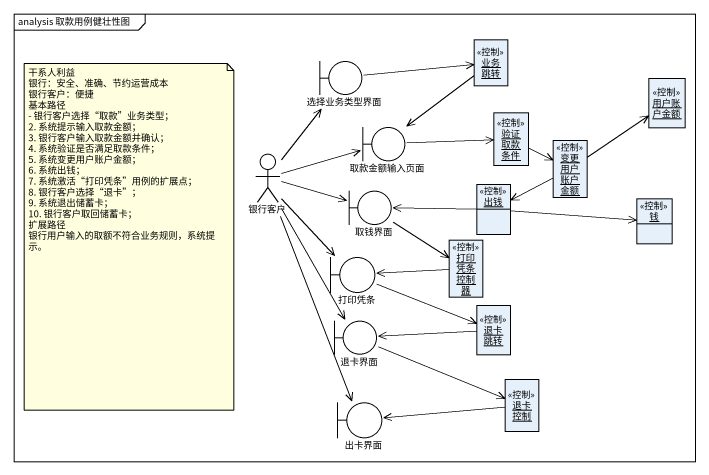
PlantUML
@startuml
mainframe analysis 取款用例健壮性图
allowmixing
hide circle
hide empty members
boundary 选择业务类型界面
object 业务跳转 <<控制>>
object 验证取款条件 <<控制>>
object 用户账户金额 <<控制>>
boundary 取款金额输入页面
object 变更用户账户金额 <<控制>>
actor 银行客户
boundary 取钱界面
object 出钱 <<控制>>
object 钱 <<控制>>
boundary 打印凭条
object 打印凭条控制器 <<控制>>
object 退卡跳转 <<控制>>
boundary 退卡界面
object 退卡控制 <<控制>>
boundary 出卡界面
选择业务类型界面 -right-> 业务跳转
业务跳转 --> 取款金额输入页面
验证取款条件 -right-> 变更用户账户金额
取款金额输入页面 -right-> 验证取款条件
变更用户账户金额 -up-> 用户账户金额
变更用户账户金额 -left-> 出钱
银行客户 -up-> 选择业务类型界面
银行客户 -right-> 取款金额输入页面
银行客户 -right-> 取钱界面
银行客户 --> 打印凭条
银行客户 --> 退卡界面
银行客户 --> 出卡界面
取钱界面 -right-> 打印凭条控制器
出钱 -left-> 取钱界面
出钱 -right-> 钱
打印凭条 -right-> 退卡跳转
打印凭条控制器 -left-> 打印凭条
退卡跳转 -left-> 退卡界面
退卡界面 -right-> 退卡控制
退卡控制 -left-> 出卡界面
note as N1
  干系人利益
  银行：安全、准确、节约运营成本
  银行客户：便捷
  基本路径
  - 银行客户选择“取款”业务类型；
  2. 系统提示输入取款金额；
  3. 银行客户输入取款金额并确认；
  4. 系统验证是否满足取款条件；
  5. 系统变更用户账户金额；
  6. 系统出钱；
  7. 系统激活“打印凭条”用例的扩展点；
  8. 银行客户选择“退卡”；
  9. 系统退出储蓄卡；
  10. 银行客户取回储蓄卡；
  扩展路径
  银行用户输入的取额不符合业务规则，系统提示。
end note
@enduml
